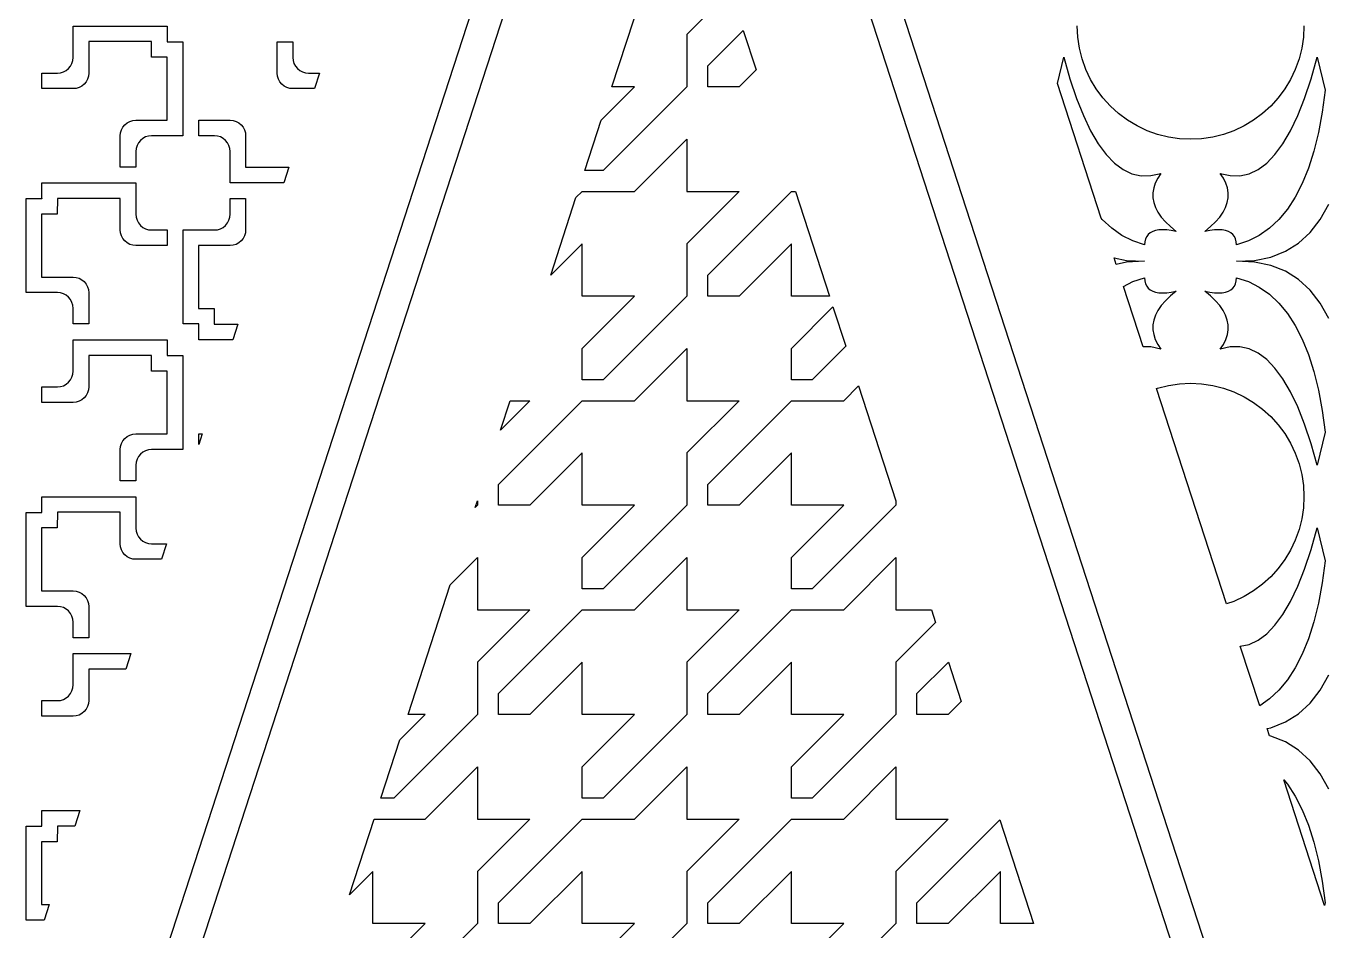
# Model space of a CAD drawing. Header units: metres. Extents: x 20 to 1108, y 20 to 485.
# Drawn here: x 500.8 to 625.1, y 109.3 to 195.8 of the extents above; entities that cross this region are included whole.
import ezdxf

# ---------------------------------------------------------------- set-up
doc = ezdxf.new("R2010")
doc.units = ezdxf.units.M

msp = doc.modelspace()

# ---------------------------------------------------------------- linework, layer by layer
for p, q in [((485.772, 20.0001), (560.772, 250.826)), ((563.926, 250.826), (488.926, 20)), ((638.926, 20), (563.926, 250.826)), ((567.081, 250.826), (642.081, 20.0001)), ((556.78, 190), (560.56, 201.634)), ((568.093, 199.167), (563.926, 195)), ((505.278, 192.825), (505.278, 195.819)), ((505.278, 195.819), (514.265, 195.819)), ((514.265, 195.819), (514.265, 194.328)), ((565.926, 192), (569.32, 195.394)), ((569.32, 195.394), (570.546, 191.62)), ((601.296, 194.764), (601.243, 195.826)), ((622.919, 195.826), (622.866, 194.764)), ((512.778, 194.333), (506.765, 194.333)), ((506.765, 194.333), (506.765, 191.326)), ((512.779, 192.833), (512.778, 194.333)), ((514.265, 194.328), (514.257, 194.319)), ((514.257, 194.319), (514.265, 194.319)), ((514.265, 194.319), (514.265, 194.312)), ((514.265, 194.312), (514.274, 194.319)), ((514.274, 194.319), (515.765, 194.319)), ((515.765, 194.319), (515.765, 185.332)), ((524.779, 191.327), (524.779, 194.32)), ((524.779, 194.32), (526.266, 194.32)), ((526.266, 194.32), (526.266, 192.826)), ((563.926, 195), (563.926, 190)), ((601.451, 193.712), (601.296, 194.764)), ((622.866, 194.764), (622.711, 193.712)), ((505.248, 192.533), (505.278, 192.825)), ((514.279, 192.832), (512.779, 192.833)), ((514.279, 186.82), (514.279, 192.832)), ((526.266, 192.826), (526.294, 192.533)), ((599.36, 190.314), (599.966, 192.831)), ((599.966, 192.831), (600.557, 190.765)), ((601.71, 192.68), (601.451, 193.712)), ((622.711, 193.712), (622.452, 192.68)), ((623.604, 190.765), (624.195, 192.831)), ((624.195, 192.831), (624.955, 189.678)), ((504.348, 191.436), (504.609, 191.574)), ((504.609, 191.574), (504.836, 191.762)), ((504.836, 191.762), (505.024, 191.989)), ((505.024, 191.989), (505.163, 192.25)), ((505.163, 192.25), (505.248, 192.533)), ((526.294, 192.533), (526.381, 192.25)), ((526.381, 192.25), (526.52, 191.989)), ((526.52, 191.989), (526.707, 191.762)), ((526.707, 191.762), (526.935, 191.574)), ((526.935, 191.574), (527.196, 191.436)), ((565.926, 190), (565.926, 192)), ((570.546, 191.62), (568.926, 190)), ((602.068, 191.679), (601.71, 192.68)), ((602.523, 190.718), (602.068, 191.679)), ((622.093, 191.679), (621.638, 190.718)), ((622.452, 192.68), (622.093, 191.679)), ((502.278, 189.833), (502.278, 191.32)), ((502.278, 191.32), (503.772, 191.32)), ((503.772, 191.32), (504.065, 191.349)), ((504.065, 191.349), (504.348, 191.436)), ((506.329, 190.27), (506.102, 190.084)), ((506.514, 190.496), (506.329, 190.27)), ((506.652, 190.755), (506.514, 190.496)), ((506.737, 191.034), (506.652, 190.755)), ((506.765, 191.326), (506.737, 191.034)), ((524.807, 191.035), (524.779, 191.327)), ((524.892, 190.755), (524.807, 191.035)), ((525.03, 190.497), (524.892, 190.755)), ((525.215, 190.271), (525.03, 190.497)), ((525.442, 190.085), (525.215, 190.271)), ((527.196, 191.436), (527.479, 191.35)), ((527.479, 191.35), (527.771, 191.32)), ((527.771, 191.32), (528.82, 191.32)), ((528.82, 191.32), (528.336, 189.833)), ((603.54, 177.449), (599.36, 190.314)), ((600.557, 190.765), (601.181, 188.905)), ((603.07, 189.805), (602.523, 190.718)), ((621.638, 190.718), (621.091, 189.805)), ((622.98, 188.905), (623.604, 190.765)), ((505.271, 189.833), (502.278, 189.833)), ((505.563, 189.861), (505.271, 189.833)), ((505.843, 189.946), (505.563, 189.861)), ((506.102, 190.084), (505.843, 189.946)), ((525.701, 189.946), (525.442, 190.085)), ((525.98, 189.861), (525.701, 189.946)), ((526.272, 189.833), (525.98, 189.861)), ((528.336, 189.833), (526.272, 189.833)), ((555.748, 186.821), (558.926, 190)), ((563.926, 190), (555.926, 182)), ((558.926, 190), (556.78, 190)), ((568.926, 190), (565.926, 190)), ((603.703, 188.951), (603.07, 189.805)), ((621.091, 189.805), (620.459, 188.951)), ((624.955, 189.678), (624.664, 187.585)), ((601.181, 188.905), (601.839, 187.254)), ((604.418, 188.163), (603.703, 188.951)), ((605.206, 187.448), (604.418, 188.163)), ((619.744, 188.163), (618.956, 187.448)), ((620.459, 188.951), (619.744, 188.163)), ((622.323, 187.253), (622.98, 188.905)), ((510.216, 186.383), (510.442, 186.568)), ((510.442, 186.568), (510.701, 186.706)), ((510.701, 186.706), (510.981, 186.791)), ((510.981, 186.791), (511.273, 186.819)), ((511.273, 186.819), (514.279, 186.82)), ((517.278, 185.332), (517.278, 186.819)), ((517.278, 186.819), (520.272, 186.819)), ((520.272, 186.819), (520.564, 186.791)), ((520.564, 186.791), (520.843, 186.706)), ((520.843, 186.706), (521.102, 186.568)), ((521.102, 186.568), (521.329, 186.382)), ((554.181, 182), (555.748, 186.821)), ((601.839, 187.254), (602.53, 185.81)), ((606.059, 186.816), (605.206, 187.448)), ((606.972, 186.269), (606.059, 186.816)), ((618.102, 186.816), (617.19, 186.269)), ((618.956, 187.448), (618.102, 186.816)), ((621.631, 185.81), (622.323, 187.253)), ((624.664, 187.585), (624.297, 185.649)), ((509.779, 185.326), (509.807, 185.618)), ((509.779, 182.332), (509.779, 185.326)), ((509.807, 185.618), (509.892, 185.898)), ((509.892, 185.898), (510.031, 186.156)), ((510.031, 186.156), (510.216, 186.383)), ((512.479, 185.304), (512.196, 185.217)), ((512.772, 185.332), (512.479, 185.304)), ((515.765, 185.332), (512.772, 185.332)), ((518.773, 185.332), (517.278, 185.332)), ((519.065, 185.303), (518.773, 185.332)), ((519.348, 185.217), (519.065, 185.303)), ((521.329, 186.382), (521.514, 186.155)), ((521.514, 186.155), (521.652, 185.898)), ((521.652, 185.898), (521.737, 185.617)), ((521.737, 185.617), (521.765, 185.325)), ((521.765, 185.325), (521.766, 182.319)), ((602.53, 185.81), (603.254, 184.573)), ((607.933, 185.814), (606.972, 186.269)), ((608.934, 185.455), (607.933, 185.814)), ((609.966, 185.196), (608.934, 185.455)), ((615.227, 185.455), (614.195, 185.196)), ((616.228, 185.814), (615.227, 185.455)), ((617.19, 186.269), (616.228, 185.814)), ((620.908, 184.573), (621.631, 185.81)), ((624.297, 185.649), (623.856, 183.869)), ((511.295, 184.119), (511.266, 183.827)), ((511.381, 184.402), (511.295, 184.119)), ((511.52, 184.663), (511.381, 184.402)), ((511.707, 184.891), (511.52, 184.663)), ((511.935, 185.078), (511.707, 184.891)), ((512.196, 185.217), (511.935, 185.078)), ((519.609, 185.078), (519.348, 185.217)), ((519.836, 184.891), (519.609, 185.078)), ((520.024, 184.663), (519.836, 184.891)), ((520.163, 184.402), (520.024, 184.663)), ((520.249, 184.119), (520.163, 184.402)), ((520.278, 183.826), (520.249, 184.119)), ((558.926, 180), (563.926, 185)), ((563.926, 185), (563.926, 180)), ((603.254, 184.573), (604.011, 183.544)), ((611.018, 185.041), (609.966, 185.196)), ((612.081, 184.988), (611.018, 185.041)), ((613.143, 185.041), (612.081, 184.988)), ((614.195, 185.196), (613.143, 185.041)), ((620.15, 183.544), (620.908, 184.573)), ((511.266, 183.827), (511.266, 182.332)), ((520.278, 180.833), (520.278, 183.826)), ((604.011, 183.544), (604.801, 182.723)), ((619.36, 182.723), (620.15, 183.544)), ((623.856, 183.869), (623.339, 182.246)), ((511.266, 182.332), (509.779, 182.332)), ((521.766, 182.319), (525.895, 182.319)), ((525.895, 182.319), (525.413, 180.833)), ((555.926, 182), (554.181, 182)), ((604.801, 182.723), (605.626, 182.109)), ((605.626, 182.109), (606.483, 181.704)), ((606.483, 181.704), (607.374, 181.506)), ((608.297, 181.516), (609.254, 181.734)), ((609.254, 181.734), (608.942, 181.267)), ((615.219, 181.267), (614.908, 181.734)), ((614.908, 181.734), (615.865, 181.516)), ((616.788, 181.506), (617.678, 181.704)), ((617.678, 181.704), (618.536, 182.109)), ((618.536, 182.109), (619.36, 182.723)), ((623.339, 182.246), (622.746, 180.779)), ((502.279, 179.328), (502.279, 180.819)), ((502.279, 180.819), (511.266, 180.819)), ((511.266, 180.819), (511.266, 177.826)), ((525.413, 180.833), (520.278, 180.833)), ((607.374, 181.506), (608.297, 181.516)), ((608.556, 180.335), (608.481, 179.871)), ((608.711, 180.801), (608.556, 180.335)), ((608.942, 181.267), (608.711, 180.801)), ((615.451, 180.801), (615.219, 181.267)), ((615.605, 180.335), (615.451, 180.801)), ((615.68, 179.871), (615.605, 180.335)), ((615.865, 181.516), (616.788, 181.506)), ((622.746, 180.779), (622.078, 179.47)), ((500.779, 170.332), (500.779, 179.319)), ((500.779, 179.319), (502.27, 179.319)), ((502.27, 179.319), (502.279, 179.312)), ((502.287, 179.319), (502.279, 179.328)), ((502.279, 179.312), (502.279, 179.319)), ((502.279, 179.319), (502.287, 179.319)), ((503.766, 179.333), (503.765, 177.833)), ((509.778, 179.333), (503.766, 179.333)), ((509.779, 176.327), (509.778, 179.333)), ((520.278, 177.825), (520.278, 179.32)), ((520.278, 179.32), (521.765, 179.32)), ((521.765, 179.32), (521.765, 176.326)), ((550.934, 172.008), (553.34, 179.414)), ((553.34, 179.414), (553.926, 180)), ((553.926, 180), (558.926, 180)), ((563.926, 180), (568.926, 180)), ((568.926, 180), (563.926, 175)), ((565.926, 172), (573.926, 180)), ((573.926, 180), (574.322, 180)), ((574.322, 180), (577.571, 170)), ((608.481, 179.871), (608.485, 179.407)), ((608.485, 179.407), (608.567, 178.944)), ((615.594, 178.944), (615.676, 179.407)), ((615.676, 179.407), (615.68, 179.871)), ((622.078, 179.47), (621.335, 178.317)), ((503.765, 177.833), (502.265, 177.832)), ((502.265, 177.832), (502.265, 171.819)), ((511.266, 177.826), (511.294, 177.533)), ((520.248, 177.533), (520.278, 177.825)), ((608.567, 178.944), (608.728, 178.483)), ((608.728, 178.483), (608.968, 178.021)), ((608.968, 178.021), (609.287, 177.561)), ((614.875, 177.561), (615.193, 178.021)), ((615.193, 178.021), (615.433, 178.483)), ((615.433, 178.483), (615.594, 178.944)), ((621.335, 178.317), (620.515, 177.32)), ((624.479, 177.324), (625.287, 178.803)), ((511.294, 177.533), (511.381, 177.25)), ((511.381, 177.25), (511.52, 176.989)), ((511.52, 176.989), (511.707, 176.762)), ((511.707, 176.762), (511.935, 176.574)), ((519.609, 176.574), (519.836, 176.762)), ((519.836, 176.762), (520.024, 176.989)), ((520.024, 176.989), (520.163, 177.25)), ((520.163, 177.25), (520.248, 177.533)), ((603.646, 177.32), (603.54, 177.449)), ((604.541, 176.48), (603.646, 177.32)), ((609.287, 177.561), (609.683, 177.101)), ((609.683, 177.101), (610.16, 176.642)), ((610.16, 176.642), (610.714, 176.185)), ((613.448, 176.185), (614.002, 176.642)), ((614.002, 176.642), (614.478, 177.101)), ((614.478, 177.101), (614.875, 177.561)), ((620.515, 177.32), (619.621, 176.48)), ((623.521, 176.077), (624.479, 177.324)), ((509.807, 176.035), (509.779, 176.327)), ((509.892, 175.755), (509.807, 176.035)), ((510.03, 175.497), (509.892, 175.755)), ((510.215, 175.271), (510.03, 175.497)), ((511.935, 176.574), (512.196, 176.436)), ((512.196, 176.436), (512.479, 176.35)), ((512.479, 176.35), (512.771, 176.32)), ((512.771, 176.32), (514.266, 176.32)), ((514.266, 176.32), (514.266, 174.833)), ((515.779, 167.333), (515.779, 176.32)), ((515.779, 176.32), (518.772, 176.32)), ((518.772, 176.32), (519.065, 176.349)), ((519.065, 176.349), (519.348, 176.436)), ((519.348, 176.436), (519.609, 176.574)), ((521.514, 175.496), (521.329, 175.27)), ((521.652, 175.755), (521.514, 175.496)), ((521.737, 176.034), (521.652, 175.755)), ((521.765, 176.326), (521.737, 176.034)), ((605.51, 175.797), (604.541, 176.48)), ((606.556, 175.27), (605.51, 175.797)), ((607.777, 175.471), (607.707, 175.202)), ((607.888, 175.702), (607.777, 175.471)), ((608.04, 175.899), (607.888, 175.702)), ((608.232, 176.06), (608.04, 175.899)), ((608.465, 176.185), (608.232, 176.06)), ((608.739, 176.274), (608.465, 176.185)), ((609.052, 176.327), (608.739, 176.274)), ((609.407, 176.345), (609.052, 176.327)), ((609.802, 176.327), (609.407, 176.345)), ((610.238, 176.274), (609.802, 176.327)), ((610.714, 176.185), (610.238, 176.274)), ((613.923, 176.274), (613.448, 176.185)), ((614.359, 176.327), (613.923, 176.274)), ((614.755, 176.345), (614.359, 176.327)), ((615.109, 176.327), (614.755, 176.345)), ((615.422, 176.274), (615.109, 176.327)), ((615.696, 176.185), (615.422, 176.274)), ((615.929, 176.06), (615.696, 176.185)), ((616.122, 175.899), (615.929, 176.06)), ((616.273, 175.702), (616.122, 175.899)), ((616.384, 175.471), (616.273, 175.702)), ((616.455, 175.202), (616.384, 175.471)), ((618.651, 175.797), (617.605, 175.27)), ((619.621, 176.48), (618.651, 175.797)), ((622.413, 175.064), (623.521, 176.077)), ((510.442, 175.085), (510.215, 175.271)), ((510.701, 174.946), (510.442, 175.085)), ((510.98, 174.861), (510.701, 174.946)), ((511.272, 174.833), (510.98, 174.861)), ((514.266, 174.833), (511.272, 174.833)), ((520.271, 174.833), (517.265, 174.832)), ((517.265, 174.832), (517.265, 168.82)), ((520.563, 174.861), (520.271, 174.833)), ((520.843, 174.946), (520.563, 174.861)), ((521.102, 175.084), (520.843, 174.946)), ((521.329, 175.27), (521.102, 175.084)), ((553.926, 175), (550.934, 172.008)), ((553.926, 170), (553.926, 175)), ((563.926, 175), (563.926, 170)), ((573.926, 175), (568.926, 170)), ((573.926, 170), (573.926, 175)), ((607.676, 174.9), (606.556, 175.27)), ((607.707, 175.202), (607.676, 174.9)), ((616.485, 174.9), (616.455, 175.202)), ((617.605, 175.27), (616.485, 174.9)), ((619.749, 173.731), (621.156, 174.28)), ((621.156, 174.28), (622.413, 175.064)), ((604.772, 173.657), (605.97, 173.412)), ((604.973, 173.036), (604.772, 173.657)), ((605.97, 173.24), (604.973, 173.036)), ((605.97, 173.412), (607.673, 173.326)), ((607.673, 173.326), (605.97, 173.24)), ((616.488, 173.326), (618.191, 173.412)), ((618.191, 173.24), (616.488, 173.326)), ((618.191, 173.412), (619.749, 173.731)), ((619.749, 172.922), (618.191, 173.24)), ((621.156, 172.372), (619.749, 172.922)), ((502.265, 171.819), (505.272, 171.819)), ((505.272, 171.819), (505.564, 171.791)), ((505.564, 171.791), (505.843, 171.706)), ((505.843, 171.706), (506.102, 171.568)), ((565.926, 170), (565.926, 172)), ((606.556, 171.383), (607.676, 171.753)), ((607.676, 171.753), (607.707, 171.45)), ((616.455, 171.45), (616.485, 171.753)), ((616.485, 171.753), (617.605, 171.383)), ((622.413, 171.589), (621.156, 172.372)), ((506.102, 171.568), (506.329, 171.382)), ((506.329, 171.382), (506.514, 171.155)), ((506.514, 171.155), (506.652, 170.898)), ((506.652, 170.898), (506.737, 170.617)), ((506.737, 170.617), (506.765, 170.325)), ((605.658, 170.931), (606.556, 171.383)), ((607.538, 165.145), (605.658, 170.931)), ((607.707, 171.45), (607.777, 171.183)), ((607.777, 171.183), (607.888, 170.95)), ((607.888, 170.95), (608.04, 170.754)), ((608.04, 170.754), (608.232, 170.593)), ((608.232, 170.593), (608.465, 170.468)), ((608.465, 170.468), (608.739, 170.379)), ((608.739, 170.379), (609.052, 170.325)), ((609.802, 170.325), (610.238, 170.379)), ((610.714, 170.468), (610.16, 170.011)), ((610.238, 170.379), (610.714, 170.468)), ((614.002, 170.011), (613.448, 170.468)), ((613.448, 170.468), (613.923, 170.379)), ((613.923, 170.379), (614.359, 170.325)), ((615.109, 170.325), (615.422, 170.379)), ((615.422, 170.379), (615.696, 170.468)), ((615.696, 170.468), (615.929, 170.593)), ((615.929, 170.593), (616.122, 170.754)), ((616.122, 170.754), (616.273, 170.95)), ((616.273, 170.95), (616.384, 171.183)), ((616.384, 171.183), (616.455, 171.45)), ((617.605, 171.383), (618.651, 170.857)), ((618.651, 170.857), (619.621, 170.173)), ((623.521, 170.575), (622.413, 171.589)), ((624.479, 169.328), (623.521, 170.575)), ((503.773, 170.332), (500.779, 170.332)), ((504.065, 170.303), (503.773, 170.332)), ((504.348, 170.217), (504.065, 170.303)), ((504.609, 170.078), (504.348, 170.217)), ((504.836, 169.891), (504.609, 170.078)), ((505.024, 169.663), (504.836, 169.891)), ((505.163, 169.402), (505.024, 169.663)), ((505.249, 169.119), (505.163, 169.402)), ((505.278, 168.826), (505.249, 169.119)), ((506.765, 170.325), (506.765, 167.332)), ((553.926, 165), (558.926, 170)), ((558.926, 170), (553.926, 170)), ((563.926, 170), (555.926, 162)), ((568.926, 170), (565.926, 170)), ((577.571, 170), (573.926, 170)), ((609.052, 170.325), (609.407, 170.308)), ((609.683, 169.552), (609.287, 169.092)), ((609.407, 170.308), (609.802, 170.325)), ((610.16, 170.011), (609.683, 169.552)), ((614.478, 169.552), (614.002, 170.011)), ((614.359, 170.325), (614.755, 170.308)), ((614.875, 169.092), (614.478, 169.552)), ((614.755, 170.308), (615.109, 170.325)), ((619.621, 170.173), (620.515, 169.332)), ((620.515, 169.332), (621.335, 168.336)), ((625.287, 167.85), (624.479, 169.328)), ((505.278, 167.332), (505.278, 168.826)), ((517.265, 168.82), (518.765, 168.819)), ((518.765, 168.819), (518.766, 167.319)), ((573.926, 165), (577.903, 168.977)), ((577.903, 168.977), (579.129, 165.203)), ((608.728, 168.17), (608.567, 167.708)), ((608.968, 168.632), (608.728, 168.17)), ((609.287, 169.092), (608.968, 168.632)), ((615.193, 168.632), (614.875, 169.092)), ((615.433, 168.17), (615.193, 168.632)), ((615.594, 167.708), (615.433, 168.17)), ((621.335, 168.336), (622.078, 167.183)), ((506.765, 167.332), (505.278, 167.332)), ((517.27, 167.333), (515.779, 167.333)), ((517.279, 167.341), (517.27, 167.333)), ((517.279, 167.333), (517.279, 167.341)), ((517.279, 167.324), (517.287, 167.333)), ((517.287, 167.333), (517.279, 167.333)), ((517.279, 165.833), (517.279, 167.324)), ((518.766, 167.319), (521.021, 167.319)), ((521.021, 167.319), (520.538, 165.833)), ((608.485, 167.245), (608.481, 166.781)), ((608.481, 166.781), (608.556, 166.318)), ((608.567, 167.708), (608.485, 167.245)), ((615.676, 167.245), (615.594, 167.708)), ((615.605, 166.318), (615.68, 166.781)), ((615.68, 166.781), (615.676, 167.245)), ((622.078, 167.183), (622.746, 165.873)), ((505.278, 162.825), (505.278, 165.819)), ((505.278, 165.819), (514.265, 165.819)), ((514.265, 165.819), (514.265, 164.328)), ((520.538, 165.833), (517.279, 165.833)), ((608.556, 166.318), (608.711, 165.852)), ((608.711, 165.852), (608.942, 165.386)), ((608.942, 165.386), (609.254, 164.919)), ((614.908, 164.919), (615.219, 165.386)), ((615.219, 165.386), (615.451, 165.852)), ((615.451, 165.852), (615.605, 166.318)), ((622.746, 165.873), (623.339, 164.406)), ((512.778, 164.333), (506.765, 164.333)), ((506.765, 164.333), (506.765, 161.326)), ((512.779, 162.833), (512.778, 164.333)), ((514.265, 164.328), (514.257, 164.319)), ((514.257, 164.319), (514.265, 164.319)), ((514.265, 164.319), (514.265, 164.312)), ((514.265, 164.312), (514.274, 164.319)), ((514.274, 164.319), (515.765, 164.319)), ((515.765, 164.319), (515.765, 155.332)), ((553.926, 162), (553.926, 165)), ((558.926, 160), (563.926, 165)), ((563.926, 165), (563.926, 160)), ((573.926, 162), (573.926, 165)), ((579.129, 165.203), (575.926, 162)), ((608.297, 165.137), (607.538, 165.145)), ((609.254, 164.919), (608.297, 165.137)), ((615.865, 165.137), (614.908, 164.919)), ((616.788, 165.147), (615.865, 165.137)), ((617.678, 164.948), (616.788, 165.147)), ((618.536, 164.543), (617.678, 164.948)), ((619.36, 163.93), (618.536, 164.543)), ((623.339, 164.406), (623.856, 162.783)), ((620.15, 163.109), (619.36, 163.93)), ((620.908, 162.079), (620.15, 163.109)), ((504.609, 161.574), (504.836, 161.762)), ((504.836, 161.762), (505.024, 161.989)), ((505.024, 161.989), (505.163, 162.25)), ((505.163, 162.25), (505.248, 162.533)), ((505.248, 162.533), (505.278, 162.825)), ((514.279, 162.832), (512.779, 162.833)), ((514.279, 156.82), (514.279, 162.832)), ((555.926, 162), (553.926, 162)), ((575.926, 162), (573.926, 162)), ((611.018, 161.611), (612.081, 161.664)), ((612.081, 161.664), (613.143, 161.611)), ((621.631, 160.843), (620.908, 162.079)), ((623.856, 162.783), (624.297, 161.004)), ((502.278, 159.833), (502.278, 161.32)), ((502.278, 161.32), (503.772, 161.32)), ((503.772, 161.32), (504.065, 161.349)), ((504.065, 161.349), (504.348, 161.436)), ((504.348, 161.436), (504.609, 161.574)), ((506.514, 160.496), (506.329, 160.27)), ((506.652, 160.755), (506.514, 160.496)), ((506.737, 161.034), (506.652, 160.755)), ((506.765, 161.326), (506.737, 161.034)), ((578.926, 160), (580.356, 161.429)), ((580.356, 161.429), (583.926, 150.44)), ((608.833, 161.16), (608.934, 161.197)), ((615.525, 140.563), (608.833, 161.16)), ((608.934, 161.197), (609.966, 161.456)), ((609.966, 161.456), (611.018, 161.611)), ((613.143, 161.611), (614.195, 161.456)), ((614.195, 161.456), (615.227, 161.197)), ((615.227, 161.197), (616.228, 160.839)), ((616.228, 160.839), (617.19, 160.384)), ((622.323, 159.4), (621.631, 160.843)), ((624.297, 161.004), (624.664, 159.068)), ((505.271, 159.833), (502.278, 159.833)), ((505.563, 159.861), (505.271, 159.833)), ((505.843, 159.946), (505.563, 159.861)), ((506.102, 160.084), (505.843, 159.946)), ((506.329, 160.27), (506.102, 160.084)), ((545.926, 152), (553.926, 160)), ((548.926, 160), (546.122, 157.195)), ((546.122, 157.195), (547.033, 160)), ((547.033, 160), (548.926, 160)), ((553.926, 160), (558.926, 160)), ((563.926, 160), (568.926, 160)), ((568.926, 160), (563.926, 155)), ((565.926, 152), (573.926, 160)), ((573.926, 160), (578.926, 160)), ((617.19, 160.384), (618.102, 159.837)), ((618.102, 159.837), (618.956, 159.204)), ((618.956, 159.204), (619.744, 158.489)), ((622.98, 157.747), (622.323, 159.4)), ((619.744, 158.489), (620.459, 157.701)), ((624.664, 159.068), (624.955, 156.975)), ((510.442, 156.568), (510.701, 156.706)), ((510.701, 156.706), (510.981, 156.791)), ((510.981, 156.791), (511.273, 156.819)), ((511.273, 156.819), (514.279, 156.82)), ((517.278, 156.819), (517.61, 156.819)), ((517.61, 156.819), (517.278, 155.799)), ((517.278, 155.799), (517.278, 156.819)), ((620.459, 157.701), (621.091, 156.848)), ((621.091, 156.848), (621.638, 155.936)), ((623.604, 155.888), (622.98, 157.747)), ((624.955, 156.975), (624.195, 153.821)), ((509.779, 155.326), (509.807, 155.618)), ((509.807, 155.618), (509.892, 155.898)), ((509.892, 155.898), (510.031, 156.156)), ((510.031, 156.156), (510.216, 156.383)), ((510.216, 156.383), (510.442, 156.568)), ((621.638, 155.936), (622.093, 154.974)), ((624.195, 153.821), (623.604, 155.888)), ((509.779, 152.332), (509.779, 155.326)), ((511.381, 154.402), (511.295, 154.119)), ((511.52, 154.663), (511.381, 154.402)), ((511.707, 154.891), (511.52, 154.663)), ((511.935, 155.078), (511.707, 154.891)), ((512.196, 155.217), (511.935, 155.078)), ((512.479, 155.304), (512.196, 155.217)), ((512.772, 155.332), (512.479, 155.304)), ((515.765, 155.332), (512.772, 155.332)), ((553.926, 155), (548.926, 150)), ((553.926, 150), (553.926, 155)), ((563.926, 155), (563.926, 150)), ((573.926, 155), (568.926, 150)), ((573.926, 150), (573.926, 155)), ((622.093, 154.974), (622.452, 153.973)), ((511.295, 154.119), (511.266, 153.827)), ((511.266, 153.827), (511.266, 152.332)), ((622.452, 153.973), (622.711, 152.941)), ((511.266, 152.332), (509.779, 152.332)), ((545.926, 150), (545.926, 152)), ((565.926, 150), (565.926, 152)), ((622.711, 152.941), (622.866, 151.889)), ((622.866, 151.889), (622.919, 150.826)), ((502.279, 149.328), (502.279, 150.82)), ((502.279, 150.82), (511.266, 150.82)), ((511.266, 150.82), (511.266, 147.826)), ((622.919, 150.826), (622.866, 149.765)), ((500.779, 140.332), (500.779, 149.319)), ((500.779, 149.319), (502.27, 149.319)), ((502.27, 149.319), (502.279, 149.312)), ((502.287, 149.319), (502.279, 149.328)), ((502.279, 149.312), (502.279, 149.319)), ((502.279, 149.319), (502.287, 149.319)), ((503.766, 149.333), (503.765, 147.833)), ((509.778, 149.333), (503.766, 149.333)), ((509.779, 146.327), (509.778, 149.333)), ((543.714, 149.788), (543.926, 150.44)), ((543.926, 150), (543.714, 149.788)), ((543.926, 150.44), (543.926, 150)), ((548.926, 150), (545.926, 150)), ((553.926, 145), (558.926, 150)), ((558.926, 150), (553.926, 150)), ((563.926, 150), (555.926, 142)), ((568.926, 150), (565.926, 150)), ((573.926, 145), (578.926, 150)), ((578.926, 150), (573.926, 150)), ((583.926, 150), (575.926, 142)), ((583.926, 150.44), (583.926, 150)), ((622.866, 149.765), (622.711, 148.712)), ((622.711, 148.712), (622.452, 147.68)), ((503.765, 147.833), (502.265, 147.832)), ((502.265, 147.832), (502.265, 141.819)), ((511.266, 147.826), (511.294, 147.533)), ((511.294, 147.533), (511.381, 147.249)), ((511.381, 147.249), (511.52, 146.989)), ((511.52, 146.989), (511.707, 146.761)), ((511.707, 146.761), (511.935, 146.574)), ((622.452, 147.68), (622.093, 146.679)), ((623.604, 145.766), (624.195, 147.831)), ((624.195, 147.831), (624.955, 144.677)), ((509.807, 146.035), (509.779, 146.327)), ((509.892, 145.755), (509.807, 146.035)), ((510.03, 145.497), (509.892, 145.755)), ((510.215, 145.271), (510.03, 145.497)), ((511.935, 146.574), (512.196, 146.436)), ((512.196, 146.436), (512.479, 146.351)), ((512.479, 146.351), (512.771, 146.32)), ((512.771, 146.32), (514.199, 146.32)), ((514.199, 146.32), (513.715, 144.833)), ((621.638, 145.717), (621.091, 144.805)), ((622.093, 146.679), (621.638, 145.717)), ((622.98, 143.905), (623.604, 145.766)), ((510.442, 145.085), (510.215, 145.271)), ((510.701, 144.946), (510.442, 145.085)), ((510.98, 144.861), (510.701, 144.946)), ((511.272, 144.833), (510.98, 144.861)), ((513.715, 144.833), (511.272, 144.833)), ((541.308, 142.382), (543.926, 145)), ((543.926, 145), (543.926, 140)), ((553.926, 142), (553.926, 145)), ((558.926, 140), (563.926, 145)), ((563.926, 145), (563.926, 140)), ((573.926, 142), (573.926, 145)), ((578.926, 140), (583.926, 145)), ((583.926, 145), (583.926, 140)), ((621.091, 144.805), (620.459, 143.951)), ((624.955, 144.677), (624.664, 142.585)), ((619.744, 143.163), (618.956, 142.448)), ((620.459, 143.951), (619.744, 143.163)), ((622.323, 142.253), (622.98, 143.905)), ((502.265, 141.819), (505.272, 141.819)), ((505.272, 141.819), (505.564, 141.791)), ((505.564, 141.791), (505.843, 141.706)), ((537.285, 130), (541.308, 142.382)), ((555.926, 142), (553.926, 142)), ((575.926, 142), (573.926, 142)), ((618.102, 141.816), (617.19, 141.269)), ((618.956, 142.448), (618.102, 141.816)), ((621.631, 140.81), (622.323, 142.253)), ((624.664, 142.585), (624.297, 140.65)), ((505.843, 141.706), (506.102, 141.568)), ((506.102, 141.568), (506.329, 141.382)), ((506.329, 141.382), (506.514, 141.155)), ((506.514, 141.155), (506.652, 140.898)), ((506.652, 140.898), (506.737, 140.617)), ((506.737, 140.617), (506.765, 140.325)), ((616.228, 140.814), (615.525, 140.563)), ((617.19, 141.269), (616.228, 140.814)), ((620.908, 139.573), (621.631, 140.81)), ((624.297, 140.65), (623.856, 138.869)), ((503.773, 140.332), (500.779, 140.332)), ((504.065, 140.302), (503.773, 140.332)), ((504.348, 140.217), (504.065, 140.302)), ((504.609, 140.078), (504.348, 140.217)), ((504.836, 139.892), (504.609, 140.078)), ((505.024, 139.663), (504.836, 139.892)), ((505.163, 139.403), (505.024, 139.663)), ((505.249, 139.119), (505.163, 139.403)), ((506.765, 140.325), (506.765, 137.332)), ((543.926, 140), (548.926, 140)), ((548.926, 140), (543.926, 135)), ((545.926, 132), (553.926, 140)), ((553.926, 140), (558.926, 140)), ((563.926, 140), (568.926, 140)), ((568.926, 140), (563.926, 135)), ((565.926, 132), (573.926, 140)), ((573.926, 140), (578.926, 140)), ((583.926, 140), (587.319, 140)), ((587.319, 140), (587.712, 138.786)), ((620.15, 138.544), (620.908, 139.573)), ((505.278, 138.826), (505.249, 139.119)), ((505.278, 137.332), (505.278, 138.826)), ((587.712, 138.786), (583.926, 135)), ((619.36, 137.724), (620.15, 138.544)), ((623.856, 138.869), (623.339, 137.246)), ((506.765, 137.332), (505.278, 137.332)), ((617.678, 136.704), (618.536, 137.11)), ((618.536, 137.11), (619.36, 137.724)), ((623.339, 137.246), (622.746, 135.78)), ((505.278, 132.825), (505.278, 135.82)), ((505.278, 135.82), (510.787, 135.82)), ((510.787, 135.82), (510.303, 134.333)), ((616.839, 136.518), (617.678, 136.704)), ((618.689, 130.823), (616.839, 136.518)), ((622.746, 135.78), (622.078, 134.47)), ((510.303, 134.333), (506.765, 134.333)), ((506.765, 134.333), (506.765, 131.326)), ((543.926, 135), (543.926, 130)), ((553.926, 135), (548.926, 130)), ((553.926, 130), (553.926, 135)), ((563.926, 135), (563.926, 130)), ((573.926, 135), (568.926, 130)), ((573.926, 130), (573.926, 135)), ((583.926, 135), (583.926, 130)), ((585.926, 132), (588.939, 135.013)), ((588.939, 135.013), (590.166, 131.239)), ((622.078, 134.47), (621.335, 133.318)), ((621.335, 133.318), (620.515, 132.32)), ((624.479, 132.324), (625.287, 133.803)), ((504.836, 131.761), (505.024, 131.989)), ((505.024, 131.989), (505.163, 132.249)), ((505.163, 132.249), (505.248, 132.533)), ((505.248, 132.533), (505.278, 132.825)), ((545.926, 130), (545.926, 132)), ((565.926, 130), (565.926, 132)), ((585.926, 130), (585.926, 132)), ((620.515, 132.32), (619.621, 131.481)), ((623.521, 131.077), (624.479, 132.324)), ((502.278, 129.833), (502.278, 131.32)), ((502.278, 131.32), (503.772, 131.32)), ((503.772, 131.32), (504.065, 131.35)), ((504.065, 131.35), (504.348, 131.436)), ((504.348, 131.436), (504.609, 131.574)), ((504.609, 131.574), (504.836, 131.761)), ((506.652, 130.755), (506.514, 130.496)), ((506.737, 131.034), (506.652, 130.755)), ((506.765, 131.326), (506.737, 131.034)), ((590.166, 131.239), (588.926, 130)), ((619.621, 131.481), (618.689, 130.823)), ((622.413, 130.064), (623.521, 131.077)), ((505.271, 129.833), (502.278, 129.833)), ((505.563, 129.861), (505.271, 129.833)), ((505.843, 129.946), (505.563, 129.861)), ((506.102, 130.084), (505.843, 129.946)), ((506.329, 130.271), (506.102, 130.084)), ((506.514, 130.496), (506.329, 130.271)), ((543.926, 130), (535.926, 122)), ((536.495, 127.569), (538.926, 130)), ((538.926, 130), (537.285, 130)), ((548.926, 130), (545.926, 130)), ((553.926, 125), (558.926, 130)), ((558.926, 130), (553.926, 130)), ((563.926, 130), (555.926, 122)), ((568.926, 130), (565.926, 130)), ((573.926, 125), (578.926, 130)), ((578.926, 130), (573.926, 130)), ((583.926, 130), (575.926, 122)), ((588.926, 130), (585.926, 130)), ((621.156, 129.281), (622.413, 130.064)), ((619.393, 128.658), (619.749, 128.731)), ((619.624, 127.947), (619.393, 128.658)), ((619.749, 128.731), (621.156, 129.281)), ((534.686, 122), (536.495, 127.569)), ((619.749, 127.922), (619.624, 127.947)), ((621.156, 127.372), (619.749, 127.922)), ((622.413, 126.589), (621.156, 127.372)), ((623.521, 125.575), (622.413, 126.589)), ((538.926, 120), (543.926, 125)), ((543.926, 125), (543.926, 120)), ((553.926, 122), (553.926, 125)), ((558.926, 120), (563.926, 125)), ((563.926, 125), (563.926, 120)), ((573.926, 122), (573.926, 125)), ((578.926, 120), (583.926, 125)), ((583.926, 125), (583.926, 120)), ((624.479, 124.328), (623.521, 125.575)), ((620.984, 123.762), (621.335, 123.335)), ((624.895, 111.727), (620.984, 123.762)), ((621.335, 123.335), (622.078, 122.183)), ((625.287, 122.85), (624.479, 124.328)), ((535.926, 122), (534.686, 122)), ((555.926, 122), (553.926, 122)), ((575.926, 122), (573.926, 122)), ((622.078, 122.183), (622.746, 120.872)), ((502.279, 119.328), (502.279, 120.82)), ((502.279, 120.82), (505.913, 120.82)), ((505.913, 120.82), (505.429, 119.333)), ((622.746, 120.872), (623.339, 119.406)), ((531.682, 112.756), (534.036, 120)), ((534.036, 120), (538.926, 120)), ((543.926, 120), (548.926, 120)), ((548.926, 120), (543.926, 115)), ((545.926, 112), (553.926, 120)), ((553.926, 120), (558.926, 120)), ((563.926, 120), (568.926, 120)), ((568.926, 120), (563.926, 115)), ((565.926, 112), (573.926, 120)), ((573.926, 120), (578.926, 120)), ((583.926, 120), (588.926, 120)), ((588.926, 120), (583.926, 115)), ((585.926, 112), (593.843, 119.917)), ((593.843, 119.917), (597.066, 110)), ((623.339, 119.406), (623.856, 117.783)), ((500.779, 110.332), (500.779, 119.319)), ((500.779, 119.319), (502.27, 119.319)), ((502.27, 119.319), (502.279, 119.312)), ((502.287, 119.319), (502.279, 119.328)), ((502.279, 119.312), (502.279, 119.319)), ((502.279, 119.319), (502.287, 119.319)), ((503.766, 119.333), (503.765, 117.833)), ((505.429, 119.333), (503.766, 119.333)), ((503.765, 117.833), (502.265, 117.832)), ((502.265, 117.832), (502.265, 111.819)), ((623.856, 117.783), (624.297, 116.003)), ((624.297, 116.003), (624.664, 114.068)), ((533.926, 115), (531.682, 112.756)), ((533.926, 110), (533.926, 115)), ((543.926, 115), (543.926, 110)), ((553.926, 115), (548.926, 110)), ((553.926, 110), (553.926, 115)), ((563.926, 115), (563.926, 110)), ((573.926, 115), (568.926, 110)), ((573.926, 110), (573.926, 115)), ((583.926, 115), (583.926, 110)), ((593.926, 115), (588.926, 110)), ((593.926, 110), (593.926, 115)), ((624.664, 114.068), (624.955, 111.976)), ((545.926, 110), (545.926, 112)), ((565.926, 110), (565.926, 112)), ((585.926, 110), (585.926, 112)), ((624.955, 111.976), (624.895, 111.727)), ((502.265, 111.819), (502.989, 111.819)), ((502.989, 111.819), (502.505, 110.332)), ((502.505, 110.332), (500.779, 110.332)), ((533.926, 105), (538.926, 110)), ((538.926, 110), (533.926, 110)), ((543.926, 110), (535.926, 102)), ((548.926, 110), (545.926, 110)), ((553.926, 105), (558.926, 110)), ((558.926, 110), (553.926, 110)), ((563.926, 110), (555.926, 102)), ((568.926, 110), (565.926, 110)), ((573.926, 105), (578.926, 110)), ((578.926, 110), (573.926, 110)), ((583.926, 110), (575.926, 102)), ((588.926, 110), (585.926, 110)), ((597.066, 110), (593.926, 110))]:
    msp.add_line(p, q)

doc.saveas('drawing.dxf')
